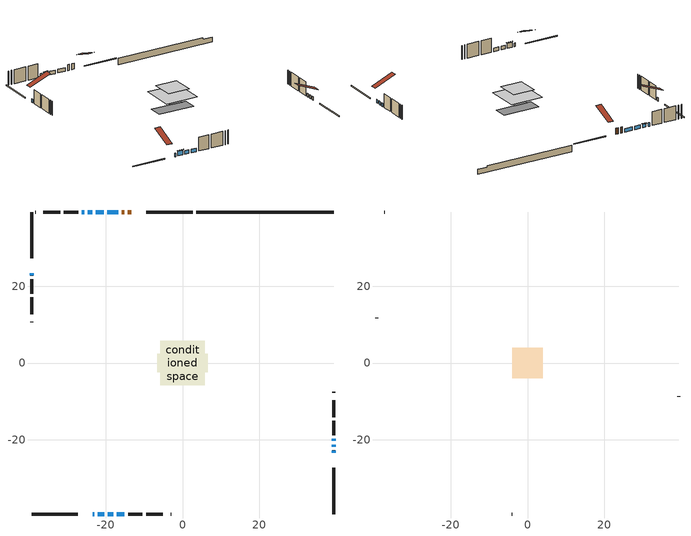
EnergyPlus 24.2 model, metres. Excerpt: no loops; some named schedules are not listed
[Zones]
conditioned space
 floor outside (Floor1 construction): -2.25,-2.25 -2.25,2.25 2.25,2.25 2.25,-2.25 z0.92
 floor adiabatic (AdiabaticFloorConstruction): -5.83,-5.83 -5.83,5.83 5.83,5.83 5.83,-5.83 z3.36
 floor foundation (Slab1 construction): -6.56,-2.37 -6.56,2.37 6.56,2.37 6.56,-2.37 z-1.4
 wall outside (RimJoist1 construction): 2.64,39.3 -9.44,39.3 / -39.3,-39.3 -27.22,-39.3 / -39.3,39.3 -39.3,27.22 / 39.3,-39.3 39.3,-27.22 z0.92:1.22
 wall outside (AdiabaticWallConstruction 1): -13.35,39.3 -14.21,39.3 / -15.13,39.3 -15.82,39.3 z0.92:2.95
 wall outside (AdiabaticWallConstruction): -23.31,-39.3 -23.02,-39.3 / -39.3,23.31 -39.3,22.77 / 39.3,-23.31 39.3,-22.77 / 39.3,-21.84 39.3,-21.22 / -16.75,39.3 -19.52,39.3 / -20.45,39.3 -22.61,39.3 / -19.43,-39.3 -18,-39.3 / -17.08,-39.3 -15.11,-39.3 / 39.3,-20.3 39.3,-19.73 / -25.61,39.3 -26.18,39.3 z0.92:2.14; -22.09,-39.3 -20.36,-39.3 z0.92:2.62; -23.54,39.3 -24.68,39.3 z0.92:2.06
 wall outside (Wall1 construction): -27.1,39.3 -30.87,39.3 / -14.18,-39.3 -10.41,-39.3 / -39.3,21.84 -39.3,18.08 / 39.3,-18.8 39.3,-15.04 z0.92:5.8
 wall outside (Wall2 construction): -31.8,39.3 -36.21,39.3 / -9.48,-39.3 -5.07,-39.3 / -39.3,17.15 -39.3,12.74 / 39.3,-14.11 39.3,-9.7 z0.92:5.8
 wall outside (Wall4 construction): -38.18,39.3 -38.37,39.3 / -3.1,-39.3 -2.92,-39.3 / -39.3,10.76 -39.3,10.58 / 39.3,-7.72 39.3,-7.54 z0.92:5.8
 wall foundation (FoundationWall1 construction): 3.57,39.3,-1.4 3.57,39.3,0.92 35.72,39.3,0.92 35.72,39.3,0.34 39.3,39.3,0.34 39.3,39.3,-1.4
 window (WindowConstruction 8): -23.31,-39.3 -23.02,-39.3 z0.92:2.14
 window (WindowConstruction 9): -39.3,23.31 -39.3,22.77 z0.92:2.14
 window (WindowConstruction 10): 39.3,-23.31 39.3,-22.77 z0.92:2.14
 window (WindowConstruction 11): 39.3,-21.84 39.3,-21.23 z0.92:2.14
 window (WindowConstruction): -22.09,-39.3 -20.36,-39.3 z0.92:2.62
 window (WindowConstruction 1): -16.75,39.3 -19.52,39.3 z0.92:2.14
 window (WindowConstruction 2): -20.45,39.3 -22.61,39.3 z0.92:2.14
 window (WindowConstruction 3): -23.54,39.3 -24.68,39.3 z0.92:2.06
 window (WindowConstruction 4): -19.43,-39.3 -18,-39.3 z0.92:2.14
 window (WindowConstruction 5): -17.08,-39.3 -15.11,-39.3 z0.92:2.14
 window (WindowConstruction 6): 39.3,-20.3 39.3,-19.73 z0.92:2.14
 window (WindowConstruction 7): -25.61,39.3 -26.18,39.3 z0.92:2.14
 door (Door): -13.35,39.3 -14.2,39.3 z0.92:2.95
 door (Door 1): -15.13,39.3 -15.82,39.3 z0.92:2.95
 ceiling adiabatic (AdiabaticFloorConstruction): 5.83,-5.83 5.83,5.83 -5.83,5.83 -5.83,-5.83 z3.36
attic - vented
 floor to conditioned space (Floor2 construction Reversed): -3.94,-3.94 -3.94,3.94 3.94,3.94 3.94,-3.94 z5.8
 wall outside (Wall3 construction): -37.14,39.3 -37.26,39.3 / -4.15,-39.3 -4.03,-39.3 / -39.3,11.81 -39.3,11.69 / 39.3,-8.77 39.3,-8.65 z0.92:5.8
 roof outside (Roof1 construction): -12.42,39.3,5.8 -12.42,31.72,8.95 -10.36,31.72,8.95 -10.36,39.3,5.8; -24.23,-39.3,5.8 -24.23,-31.72,8.95 -26.29,-31.72,8.95 -26.29,-39.3,5.8; -39.3,24.23,5.8 -31.72,24.23,8.95 -31.72,26.29,8.95 -39.3,26.29,5.8; 39.3,-24.23,5.8 31.72,-24.23,8.95 31.72,-26.29,8.95 39.3,-26.29,5.8
shading: -20.06,-39.3 -22.39,-39.3 -22.39,-39.59 -20.06,-39.59 z2.92; -24.98,39.3 -23.24,39.3 -23.24,39.59 -24.98,39.59 z2.36
[Building]
Building 1: Terrain=Suburbs
[Site:Location]
Montreal Intl AP_QC: Latitude {deg}=45.47; Longitude {deg}=-73.74; Time Zone {hr}=-5; Elevation {m}=36; Keep Site Location Information=Yes
[Site:GroundTemperature:Shallow]
2.07863, -0.316383, -0.508184, 0.628371, 5.19101, 9.73239, 13.6695, 16.1636, 16.3755, 14.347, 10.5102, 6.10817
[Site:WaterMainsTemperature]
Calculation Method=Schedule; Temperature Schedule=mains temperature schedule
[Material] Roughness=Rough; Thermal Absorptance=0.9
Name | Thickness {m} | Conductivity {W/m-K} | Density {kg/m3} | Specific Heat {J/kg-K} | Solar Absorptance | Visible Absorptance
asphalt or fiberglass shingles | 0.00635 | 0.162714 | 1121.4 | 1465.45 | 0.4 | 0.4
ceiling loosefill ins | 0.169333 | 0.0480833 | 16.02 | 1046.75 | 0.7 | 0.7
ceiling stud and cavity | 0.1397 | 0.0771763 | 65.682 | 1177.47 | 0.7 | 0.7
concrete 4.0 in. | 0.1016 | 1.803125 | 2242.8 | 837.4 | 0.7 | 0.7
concrete 8.0 in. | 0.2032 | 1.803125 | 2242.8 | 837.4 | 0.7 | 0.7
door material | 0.04445 | 0.188738 | 512.64 | 1214.23 | 0.7 | 0.7
door material 1 | 0.04445 | 0.0451087 | 512.64 | 1214.23 | 0.7 | 0.7
exterior vertical ins | 0.0442575 | 0.029427 | 32.04 | 1214.23 | 0.7 | 0.7
floor covering | 0.0127 | 0.0433444 | 54.468 | 1339.84 | 0.6 | 0.6
floor rigid ins | 0.103632 | 0.029427 | 32.04 | 1214.23 | 0.7 | 0.7
floor rigid ins 1; wall rigid ins 1 | 0.512978 | 0.029427 | 32.04 | 1214.23 | 0.7 | 0.7
floor stud and cavity | 0.1397 | 0.263407 | 92.3553 | 1139.71 | 0.7 | 0.7
floor stud and cavity 1 | 0.1397 | 1.75129 | 37.0049 | 1207.88 | 0.7 | 0.7
furniture material conditioned space 1 | 0.1524 | 0.115458 | 640.8 | 1214.23 | 0.6 | 0.6
gypsum board | 0.0127 | 0.160291 | 801 | 837.4 | 0.6 | 0.6
gypsum board 1 | 0.0127 | 0.160291 | 801 | 837.4 | 0.7 | 0.7
osb sheathing 0.5 in. | 0.0127 | 0.115458 | 512.64 | 1214.23 | 0.7 | 0.7
osb sheathing 0.75 in. | 0.01905 | 0.115458 | 512.64 | 1214.23 | 0.7 | 0.7
osb sheathing 2.0 in. | 0.0508 | 0.115458 | 512.64 | 1214.23 | 0.7 | 0.7
rim joist rigid ins; wall rigid ins | 0.051816 | 0.029427 | 32.04 | 1214.23 | 0.7 | 0.7
rim joist stud and cavity | 0.0508 | 0.0327625 | 125.044 | 1163.47 | 0.6 | 0.6
wall stud and cavity | 0.1397 | 0.179908 | 139.0536 | 1170.24 | 0.7 | 0.7
wall stud and cavity 1 | 0.1397 | 0.172852 | 139.0536 | 1170.24 | 0.7 | 0.7
wall stud and cavity 2 | 0.0889 | 6.1454 | 50.32683 | 1063.81 | 0.6 | 0.6
wall stud and cavity 3 | 0.1397 | 0.104413 | 139.0536 | 1170.24 | 0.7 | 0.7
wall stud and cavity 4 | 0.0889 | 0.380278 | 52.3479 | 1209.89 | 0.7 | 0.7
wall stud and cavity 5 | 0.0889 | 0.391764 | 83.0341 | 1211.67 | 0.7 | 0.7
wood siding | 0.0254 | 0.102417 | 544.68 | 1172.36 | 0.4 | 0.4
wood siding 1 | 0.00254 | 0.102417 | 544.68 | 1172.36 | 0.4 | 0.4
wood siding 2; wood siding 3; wood siding 4 | 0.0254 | 0.102417 | 544.68 | 1172.36 | 0.7 | 0.7
[WindowMaterial:SimpleGlazingSystem]
Name | U-Factor {W/m2-K} | Solar Heat Gain Coefficient
WindowMaterial | 2.79301 | 0.64
WindowMaterial 1 | 2.79414 | 0.63
WindowMaterial 2 | 2.79244 | 0.64
WindowMaterial 3 | 2.99401 | 0.55
WindowMaterial 4 | 2.787898 | 0.61
WindowMaterial 5 | 2.790737 | 0.63
WindowMaterial 6 | 2.76973 | 0.51
WindowMaterial 7 | 4.57022 | 0.63
WindowMaterial 8 | 3.026374 | 0.48
WindowMaterial 9 | 3.01899 | 0.49
[Construction]
AdiabaticFloorConstruction: floor stud and cavity 1, floor rigid ins 1, osb sheathing 0.75 in., floor covering
AdiabaticWallConstruction: wood siding 3, wall rigid ins 1, wall stud and cavity 4, gypsum board
AdiabaticWallConstruction 1: wood siding 4, wall rigid ins 1, wall stud and cavity 4, gypsum board
Door: door material
Door 1: door material 1
Floor1 construction: floor stud and cavity, floor rigid ins, osb sheathing 0.75 in., floor covering
Floor2 construction Reversed: gypsum board, ceiling stud and cavity, ceiling loosefill ins
FoundationWall1 construction: concrete 8.0 in., gypsum board 1
furniture construction conditioned space 1: furniture material conditioned space 1
PartitionWallConstruction: gypsum board, wall stud and cavity 5, gypsum board
RimJoist1 construction: wood siding 2, rim joist rigid ins, osb sheathing 2.0 in., rim joist stud and cavity
Roof1 construction: asphalt or fiberglass shingles
Slab1 construction: concrete 4.0 in.
Wall1 construction: wood siding, wall rigid ins, osb sheathing 0.5 in., wall stud and cavity, gypsum board
Wall2 construction: wood siding, wall rigid ins, osb sheathing 0.5 in., wall stud and cavity 1, gypsum board
Wall3 construction: wood siding 1, wall stud and cavity 2
Wall4 construction: wood siding, osb sheathing 0.5 in., wall stud and cavity 3, gypsum board
WindowConstruction: WindowMaterial
WindowConstruction 1: WindowMaterial 1
WindowConstruction 10; WindowConstruction 9: WindowMaterial 8
WindowConstruction 11: WindowMaterial 9
WindowConstruction 2: WindowMaterial 2
WindowConstruction 3: WindowMaterial 3
WindowConstruction 4: WindowMaterial 4
WindowConstruction 5: WindowMaterial 5
WindowConstruction 6; WindowConstruction 7: WindowMaterial 6
WindowConstruction 8: WindowMaterial 7
[Zone] Multiplier=1; Part of Total Floor Area=Yes
Name | Volume {m3}
attic - vented | 31.4533
conditioned space | 501.7
[Space]
Name | Zone | Volume {m3}
attic - vented 1 | attic - vented | 31.4533
conditioned space 1 | conditioned space | 501.7
[ZoneInfiltration:EffectiveLeakageArea]
infil attic - vented 1: Zone or Space=attic - vented 1; Schedule=Always On Discrete; Effective Air Leakage Area {cm2}=2488.4; Stack Coefficient=0.000558688; Wind Coefficient=1.597e-05
[ZoneMixing]
whole house fan mix: Zone or Space=attic - vented; Schedule=Always On Continuous; Design Flow Rate Calculation Method=Flow/Zone; Design Flow Rate {m3/s}=0; Source Zone or Space=conditioned space
[SurfaceProperty:ExposedFoundationPerimeter]
Slab1: Exposed Perimeter Calculation Method=TotalExposedPerimeter; Total Exposed Perimeter {m}=35.723
[InternalMass] Zone or ZoneList=conditioned space; Space or SpaceList=conditioned space 1
Name | Construction | Surface Area {m2}
furniture mass conditioned space 1 | furniture construction conditioned space 1 | 87.4401
partition wall mass | PartitionWallConstruction | 218.6
[Lights]
interior lighting: Zone or ZoneList or Space or SpaceList=conditioned space 1; Schedule=interior lighting schedule; Design Level Calculation Method=LightingLevel; Lighting Level {W}=343.2; Return Air Fraction=0; Fraction Radiant=0.6; Fraction Visible=0.2; Fraction Replaceable=1
[People]
occupants: Zone or ZoneList or Space or SpaceList=conditioned space 1; Number of People Schedule=occupants schedule; Number of People Calculation Method=People; Number of People=3; Fraction Radiant=0.314171; Sensible Heat Fraction=0.56303; Activity Level Schedule=occupants activity schedule; Carbon Dioxide Generation Rate {m3/s-W}=0; Enable ASHRAE 55 Comfort Warnings=No; Mean Radiant Temperature Calculation Type=EnclosureAveraged
[ElectricEquipment] Zone or ZoneList or Space or SpaceList=conditioned space 1; Design Level Calculation Method=EquipmentLevel
Name | Schedule | Design Level {W} | Fraction Latent | Fraction Radiant | Fraction Lost
clothes dryer | clothes dryer schedule | 140.772 | 0.015 | 0.081 | 0.85
clothes washer | clothes washer schedule | 32.1985 | 0.03 | 0.162 | 0.7
cooking range | cooking range schedule | 215.147 | 0.08 | 0.432 | 0.2
dishwasher | dishwasher schedule | 66.8632 | 0.3 | 0.18 | 0.4
fridge | fridge schedule | 72.9452 | 0 | 0.6 | 0
mech vent bath fan 0 | mech vent bath fan 0 schedule | 50.2 | 0 | 0 | 1
mech vent house fan | mech vent house fan schedule | 0 | 0 | 0 | 1
mech vent house fan cfis | mech vent house fan cfis schedule | 0 | 0 | 0 | 0
mech vent range fan 0 | mech vent range fan 0 schedule | 57 | 0 | 0 | 1
misc plug loads | misc plug loads schedule | 494.7 | 0.045 | 0.513 | 0.1
whole house fan | Always On Discrete | 0 | 0 | 0 | 1
[OtherEquipment] Zone or ZoneList or Space or SpaceList=conditioned space 1; Design Level Calculation Method=EquipmentLevel
Name | Fuel Type | Schedule | Design Level {W} | Fraction Latent | Fraction Radiant | Fraction Lost
clothes dryer 1 | Electricity | clothes dryer schedule | 0 | 0.015 | 0.081 | 0.85
cooking range 1 | Electricity | cooking range schedule | 0 | 0.08 | 0.432 | 0.2
general water use latent | None | general water use schedule | 62.594 | 1 | 0 | 0
general water use sensible | None | general water use schedule | -61.6891 | 0 | 0.6 | 0
mech vent house fan latent load | None | Always On Discrete | 0 | 1 | 0 | 0
mech vent house fan sensible load | None | Always On Discrete | 0 | 0 | 0 | 0
water heater energy adjustment1; water heater energy adjustment2 | Electricity | Always On Discrete | 0.01 | 0 | 0 | 1
[ZoneInfiltration:DesignFlowRate] Zone or ZoneList or Space or SpaceList=conditioned space 1; Schedule=Always On Discrete; Design Flow Rate Calculation Method=Flow/Zone; Design Flow Rate {m3/s}=0
infil flow; natural vent flow; whole house fan flow
[AvailabilityManager:Scheduled]
furnace airloop Availability Manager: Schedule=Always On Discrete
[Foundation:Kiva]
Foundation Kiva 1: Initial Indoor Air Temperature {C}=18; Wall Height Above Grade {m}=0.919978; Wall Depth Below Slab {m}=0.2032; Custom Block Material Name 1=exterior vertical ins; Custom Block Depth 1 {m}=2.31999; Custom Block X Position 1 {m}=0.2159; Custom Block Z Position 1 {m}=0
[Foundation:Kiva:Settings]
Soil Conductivity {W/m-K}=0.849921; Soil Density {kg/m3}=1842.3; Soil Specific Heat {J/kg-K}=418.7; Ground Solar Absorptivity=0.9; Ground Thermal Absorptivity=0.9; Ground Surface Roughness {m}=0.03; Far-Field Width {m}=40; Deep-Ground Boundary Condition=ZeroFlux; Deep-Ground Depth {m}=40; Minimum Cell Dimension {m}=0.2; Maximum Cell Growth Coefficient=3; Simulation Timestep=Timestep
[Exterior:Lights]
exterior lighting: Schedule=exterior lighting schedule; Design Level {W}=75.6
[EnergyManagementSystem:GlobalVariable]
furnace_airloop_Fan_RTF
infil_program_Qfan
infil_program_Qinf
natural_vent_program_Qnv
natural_vent_program_Qwhf
[EnergyManagementSystem:Sensor]
Name | Output:Variable or Output:Meter Index Key | Output:Variable or Output:Meter
airflow_gain | infil flow | Infiltration Sensible Heat Gain Energy
airflow_gain_1 | natural vent flow | Infiltration Sensible Heat Gain Energy
airflow_gain_2 | whole house fan flow | Infiltration Sensible Heat Gain Energy
airflow_loss | infil flow | Infiltration Sensible Heat Loss Energy
airflow_loss_1 | natural vent flow | Infiltration Sensible Heat Loss Energy
airflow_loss_2 | whole house fan flow | Infiltration Sensible Heat Loss Energy
clg_load_cond |  | Cooling:EnergyTransfer:Zone:CONDITIONED SPACE
clg_sp_s; clg_sp_s_1 | cooling setpoint | Schedule Value
clothes_dryer_exhaust_0_sch_s | clothes dryer exhaust 0 schedule | Schedule Value
cool_season | cooling season schedule | Schedule Value
htg_load_cond |  | Heating:EnergyTransfer:Zone:CONDITIONED SPACE
htg_sp_s; htg_sp_s_1 | heating setpoint | Schedule Value
ig_ee_conv | clothes dryer | Electric Equipment Convective Heating Energy
ig_ee_conv_2 | cooking range | Electric Equipment Convective Heating Energy
ig_ee_conv_4 | fridge | Electric Equipment Convective Heating Energy
ig_ee_conv_5 | misc plug loads | Electric Equipment Convective Heating Energy
ig_ee_conv_6 | whole house fan | Electric Equipment Convective Heating Energy
ig_ee_rad | clothes dryer | Electric Equipment Radiant Heating Energy
ig_ee_rad_2 | cooking range | Electric Equipment Radiant Heating Energy
ig_ee_rad_4 | fridge | Electric Equipment Radiant Heating Energy
ig_ee_rad_5 | misc plug loads | Electric Equipment Radiant Heating Energy
ig_ee_rad_6 | whole house fan | Electric Equipment Radiant Heating Energy
ig_lgt_conv | interior lighting | Lights Convective Heating Energy
ig_lgt_rad | interior lighting | Lights Radiant Heating Energy
ig_lgt_vis | interior lighting | Lights Visible Radiation Heating Energy
ig_oe_conv | clothes dryer 1 | Other Equipment Convective Heating Energy
ig_oe_conv_1 | cooking range 1 | Other Equipment Convective Heating Energy
ig_oe_conv_2 | general water use latent | Other Equipment Convective Heating Energy
ig_oe_conv_3 | general water use sensible | Other Equipment Convective Heating Energy
ig_oe_conv_4 | water heater energy adjustment1 | Other Equipment Convective Heating Energy
ig_oe_conv_5 | water heater energy adjustment2 | Other Equipment Convective Heating Energy
ig_oe_rad | clothes dryer 1 | Other Equipment Radiant Heating Energy
ig_oe_rad_1 | cooking range 1 | Other Equipment Radiant Heating Energy
ig_oe_rad_2 | general water use latent | Other Equipment Radiant Heating Energy
ig_oe_rad_3 | general water use sensible | Other Equipment Radiant Heating Energy
ig_oe_rad_4 | water heater energy adjustment1 | Other Equipment Radiant Heating Energy
ig_oe_rad_5 | water heater energy adjustment2 | Other Equipment Radiant Heating Energy
ig_ppl_conv | occupants | People Convective Heating Energy
ig_ppl_rad | occupants | People Radiant Heating Energy
im_conv | furniture mass conditioned space 1 | Surface Inside Face Convection Heat Gain Energy
im_conv_1 | partition wall mass | Surface Inside Face Convection Heat Gain Energy
im_ig | furniture mass conditioned space 1 | Surface Inside Face Internal Gains Radiation Heat Gain Energy
im_ig_1 | partition wall mass | Surface Inside Face Internal Gains Radiation Heat Gain Energy
im_lgt | furniture mass conditioned space 1 | Surface Inside Face Lights Radiation Heat Gain Energy
im_lgt_1 | partition wall mass | Surface Inside Face Lights Radiation Heat Gain Energy
im_sol | furniture mass conditioned space 1 | Surface Inside Face Solar Radiation Heat Gain Energy
im_sol_1 | partition wall mass | Surface Inside Face Solar Radiation Heat Gain Energy
im_surf | furniture mass conditioned space 1 | Surface Inside Face Net Surface Thermal Radiation Heat Gain Energy
im_surf_1 | partition wall mass | Surface Inside Face Net Surface Thermal Radiation Heat Gain Energy
mech_vent_bath_fan_0_sch_s | mech vent bath fan 0 schedule | Schedule Value
mech_vent_range_fan_0_sch_s | mech vent range fan 0 schedule | Schedule Value
mv_conv | mech vent bath fan 0 | Electric Equipment Convective Heating Energy
mv_conv_1 | mech vent house fan | Electric Equipment Convective Heating Energy
mv_conv_2 | mech vent house fan cfis | Electric Equipment Convective Heating Energy
mv_conv_3 | mech vent range fan 0 | Electric Equipment Convective Heating Energy
mv_conv_4 | mech vent house fan latent load | Other Equipment Convective Heating Energy
mv_conv_5 | mech vent house fan sensible load | Other Equipment Convective Heating Energy
mv_rad | mech vent bath fan 0 | Electric Equipment Radiant Heating Energy
mv_rad_1 | mech vent house fan | Electric Equipment Radiant Heating Energy
mv_rad_2 | mech vent house fan cfis | Electric Equipment Radiant Heating Energy
mv_rad_3 | mech vent range fan 0 | Electric Equipment Radiant Heating Energy
mv_rad_4 | mech vent house fan latent load | Other Equipment Radiant Heating Energy
mv_rad_5 | mech vent house fan sensible load | Other Equipment Radiant Heating Energy
natural_vent_s | natural vent schedule | Schedule Value
out_pb_s |  | Site Outdoor Air Barometric Pressure
out_wt_s |  | Site Outdoor Air Humidity Ratio
site_vw_s |  | Site Wind Speed
ss_back_out | Window1 | Surface Window Shortwave from Zone Back Out Window Heat Transfer Rate
ss_back_out_1 | Window10 | Surface Window Shortwave from Zone Back Out Window Heat Transfer Rate
ss_back_out_10 | Window8 | Surface Window Shortwave from Zone Back Out Window Heat Transfer Rate
ss_back_out_11 | Window9 | Surface Window Shortwave from Zone Back Out Window Heat Transfer Rate
ss_back_out_2 | Window11 | Surface Window Shortwave from Zone Back Out Window Heat Transfer Rate
ss_back_out_3 | Window12 | Surface Window Shortwave from Zone Back Out Window Heat Transfer Rate
ss_back_out_4 | Window2 | Surface Window Shortwave from Zone Back Out Window Heat Transfer Rate
ss_back_out_5 | Window3 | Surface Window Shortwave from Zone Back Out Window Heat Transfer Rate
ss_back_out_6 | Window4 | Surface Window Shortwave from Zone Back Out Window Heat Transfer Rate
ss_back_out_7 | Window5 | Surface Window Shortwave from Zone Back Out Window Heat Transfer Rate
ss_back_out_8 | Window6 | Surface Window Shortwave from Zone Back Out Window Heat Transfer Rate
ss_back_out_9 | Window7 | Surface Window Shortwave from Zone Back Out Window Heat Transfer Rate
ss_conv | Door1 | Surface Inside Face Convection Heat Gain Energy
ss_conv_1 | Door2 | Surface Inside Face Convection Heat Gain Energy
ss_conv_10 | Window6 | Surface Inside Face Convection Heat Gain Energy
ss_conv_11 | Window7 | Surface Inside Face Convection Heat Gain Energy
ss_conv_12 | Window8 | Surface Inside Face Convection Heat Gain Energy
ss_conv_13 | Window9 | Surface Inside Face Convection Heat Gain Energy
ss_conv_2 | Window1 | Surface Inside Face Convection Heat Gain Energy
ss_conv_3 | Window10 | Surface Inside Face Convection Heat Gain Energy
ss_conv_4 | Window11 | Surface Inside Face Convection Heat Gain Energy
ss_conv_5 | Window12 | Surface Inside Face Convection Heat Gain Energy
ss_conv_6 | Window2 | Surface Inside Face Convection Heat Gain Energy
ss_conv_7 | Window3 | Surface Inside Face Convection Heat Gain Energy
ss_conv_8 | Window4 | Surface Inside Face Convection Heat Gain Energy
ss_conv_9 | Window5 | Surface Inside Face Convection Heat Gain Energy
ss_ig | Door1 | Surface Inside Face Internal Gains Radiation Heat Gain Energy
ss_ig_1 | Door2 | Surface Inside Face Internal Gains Radiation Heat Gain Energy
ss_ig_10 | Window6 | Surface Inside Face Internal Gains Radiation Heat Gain Energy
ss_ig_11 | Window7 | Surface Inside Face Internal Gains Radiation Heat Gain Energy
ss_ig_12 | Window8 | Surface Inside Face Internal Gains Radiation Heat Gain Energy
ss_ig_13 | Window9 | Surface Inside Face Internal Gains Radiation Heat Gain Energy
ss_ig_2 | Window1 | Surface Inside Face Internal Gains Radiation Heat Gain Energy
ss_ig_3 | Window10 | Surface Inside Face Internal Gains Radiation Heat Gain Energy
ss_ig_4 | Window11 | Surface Inside Face Internal Gains Radiation Heat Gain Energy
ss_ig_5 | Window12 | Surface Inside Face Internal Gains Radiation Heat Gain Energy
ss_ig_6 | Window2 | Surface Inside Face Internal Gains Radiation Heat Gain Energy
ss_ig_7 | Window3 | Surface Inside Face Internal Gains Radiation Heat Gain Energy
ss_ig_8 | Window4 | Surface Inside Face Internal Gains Radiation Heat Gain Energy
ss_ig_9 | Window5 | Surface Inside Face Internal Gains Radiation Heat Gain Energy
ss_lgt | Door1 | Surface Inside Face Lights Radiation Heat Gain Energy
ss_lgt_1 | Door2 | Surface Inside Face Lights Radiation Heat Gain Energy
ss_sol | Door1 | Surface Inside Face Solar Radiation Heat Gain Energy
ss_sol_1 | Door2 | Surface Inside Face Solar Radiation Heat Gain Energy
ss_surf | Door1 | Surface Inside Face Net Surface Thermal Radiation Heat Gain Energy
ss_surf_1 | Door2 | Surface Inside Face Net Surface Thermal Radiation Heat Gain Energy
ss_surf_10 | Window6 | Surface Inside Face Net Surface Thermal Radiation Heat Gain Energy
ss_surf_11 | Window7 | Surface Inside Face Net Surface Thermal Radiation Heat Gain Energy
ss_surf_12 | Window8 | Surface Inside Face Net Surface Thermal Radiation Heat Gain Energy
ss_surf_13 | Window9 | Surface Inside Face Net Surface Thermal Radiation Heat Gain Energy
ss_surf_2 | Window1 | Surface Inside Face Net Surface Thermal Radiation Heat Gain Energy
ss_surf_3 | Window10 | Surface Inside Face Net Surface Thermal Radiation Heat Gain Energy
ss_surf_4 | Window11 | Surface Inside Face Net Surface Thermal Radiation Heat Gain Energy
ss_surf_5 | Window12 | Surface Inside Face Net Surface Thermal Radiation Heat Gain Energy
ss_surf_6 | Window2 | Surface Inside Face Net Surface Thermal Radiation Heat Gain Energy
ss_surf_7 | Window3 | Surface Inside Face Net Surface Thermal Radiation Heat Gain Energy
ss_surf_8 | Window4 | Surface Inside Face Net Surface Thermal Radiation Heat Gain Energy
ss_surf_9 | Window5 | Surface Inside Face Net Surface Thermal Radiation Heat Gain Energy
ss_trans_in | Window1 | Surface Window Transmitted Solar Radiation Rate
ss_trans_in_1 | Window10 | Surface Window Transmitted Solar Radiation Rate
ss_trans_in_10 | Window8 | Surface Window Transmitted Solar Radiation Rate
ss_trans_in_11 | Window9 | Surface Window Transmitted Solar Radiation Rate
ss_trans_in_2 | Window11 | Surface Window Transmitted Solar Radiation Rate
ss_trans_in_3 | Window12 | Surface Window Transmitted Solar Radiation Rate
ss_trans_in_4 | Window2 | Surface Window Transmitted Solar Radiation Rate
ss_trans_in_5 | Window3 | Surface Window Transmitted Solar Radiation Rate
ss_trans_in_6 | Window4 | Surface Window Transmitted Solar Radiation Rate
ss_trans_in_7 | Window5 | Surface Window Transmitted Solar Radiation Rate
ss_trans_in_8 | Window6 | Surface Window Transmitted Solar Radiation Rate
ss_trans_in_9 | Window7 | Surface Window Transmitted Solar Radiation Rate
ss_trans_out | Window1 | Surface Inside Face Initial Transmitted Diffuse Transmitted Out Window Solar Radiation Rate
ss_trans_out_1 | Window10 | Surface Inside Face Initial Transmitted Diffuse Transmitted Out Window Solar Radiation Rate
ss_trans_out_10 | Window8 | Surface Inside Face Initial Transmitted Diffuse Transmitted Out Window Solar Radiation Rate
ss_trans_out_11 | Window9 | Surface Inside Face Initial Transmitted Diffuse Transmitted Out Window Solar Radiation Rate
ss_trans_out_2 | Window11 | Surface Inside Face Initial Transmitted Diffuse Transmitted Out Window Solar Radiation Rate
ss_trans_out_3 | Window12 | Surface Inside Face Initial Transmitted Diffuse Transmitted Out Window Solar Radiation Rate
ss_trans_out_4 | Window2 | Surface Inside Face Initial Transmitted Diffuse Transmitted Out Window Solar Radiation Rate
ss_trans_out_5 | Window3 | Surface Inside Face Initial Transmitted Diffuse Transmitted Out Window Solar Radiation Rate
ss_trans_out_6 | Window4 | Surface Inside Face Initial Transmitted Diffuse Transmitted Out Window Solar Radiation Rate
ss_trans_out_7 | Window5 | Surface Inside Face Initial Transmitted Diffuse Transmitted Out Window Solar Radiation Rate
ss_trans_out_8 | Window6 | Surface Inside Face Initial Transmitted Diffuse Transmitted Out Window Solar Radiation Rate
ss_trans_out_9 | Window7 | Surface Inside Face Initial Transmitted Diffuse Transmitted Out Window Solar Radiation Rate
s_conv | Floor1 | Surface Inside Face Convection Heat Gain Energy
s_conv_1 | Floor2 | Surface Inside Face Convection Heat Gain Energy
